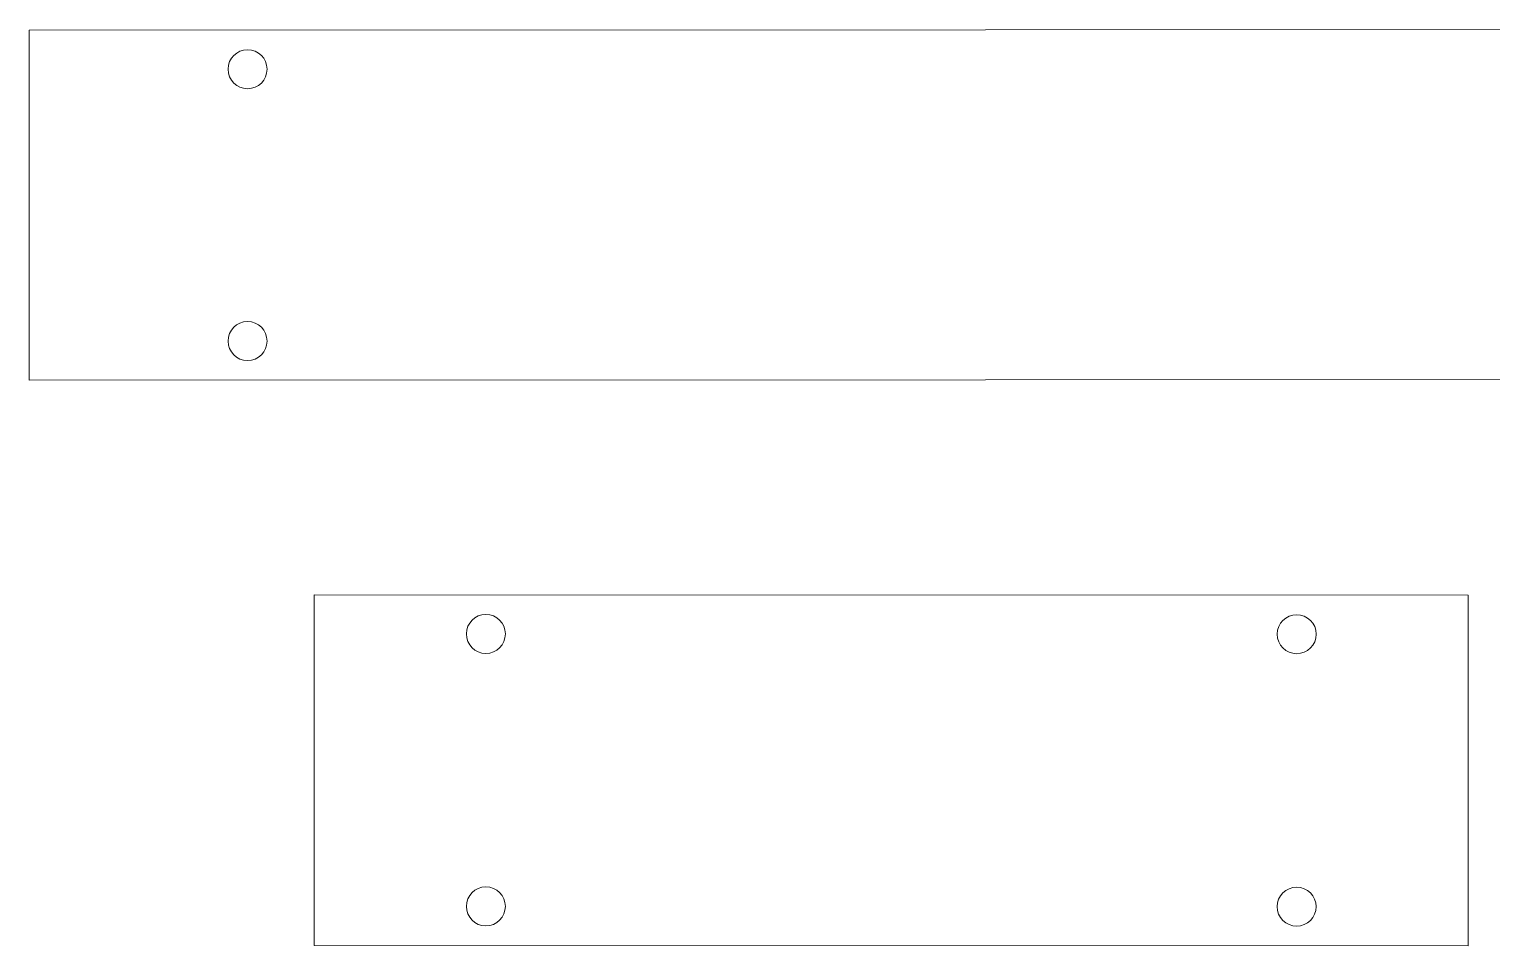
# Model space of a CAD drawing. Header units: centimetres. Extents: x 33 to 211, y -118 to 32.
# Drawn here: x 36.36 to 55.12, y -17.78 to -6.03 of the extents above; entities that cross this region are included whole.
import ezdxf

# ---------------------------------------------------------------- set-up
doc = ezdxf.new("R2010")
doc.units = ezdxf.units.CM
doc.header["$MEASUREMENT"] = 0
doc.layers.add('Layer 1', color=7, linetype='Continuous')

msp = doc.modelspace()

# ---------------------------------------------------------------- linework, layer by layer
at = {"layer": 'Layer 1', "lineweight": 9}
for points in [[(36.36155, -6.04136), (36.36155, -6.04136), (73.16129, -6.02827), (73.16129, -6.02827), (73.16129, -6.02827), (73.16103, -10.51517), (73.16103, -10.51517), (73.16103, -10.51517), (36.36129, -10.52827), (36.36129, -10.52827), (36.36129, -10.52827), (36.36155, -6.04136), (36.36155, -6.04136)], [(39.41139, -6.54083), (39.41139, -6.40276), (39.29946, -6.29083), (39.16139, -6.29083), (39.02332, -6.29083), (38.91139, -6.40276), (38.91139, -6.54083), (38.91139, -6.6789), (39.02332, -6.79083), (39.16139, -6.79083), (39.29946, -6.79083), (39.41139, -6.6789), (39.41139, -6.54083)], [(39.41119, -10.02683), (39.41119, -9.88876), (39.29926, -9.77683), (39.16119, -9.77683), (39.02311, -9.77683), (38.91119, -9.88876), (38.91119, -10.02683), (38.91119, -10.1649), (39.02311, -10.27683), (39.16118, -10.27683), (39.29926, -10.27683), (39.41118, -10.1649), (39.41119, -10.02683)], [(54.81608, -17.78077), (54.81608, -17.78077), (40.01767, -17.77553), (40.01767, -17.77553), (40.01767, -17.77553), (40.01767, -13.28077), (40.01767, -13.28077), (40.01767, -13.28077), (54.81767, -13.28602), (54.81767, -13.28602), (54.81767, -13.28602), (54.81608, -17.78077), (54.81608, -17.78077)], [(42.46767, -13.78193), (42.46767, -13.64386), (42.35575, -13.53193), (42.21767, -13.53193), (42.0796, -13.53193), (41.96767, -13.64386), (41.96767, -13.78193), (41.96767, -13.92), (42.0796, -14.03193), (42.21767, -14.03193), (42.35574, -14.03193), (42.46767, -13.92), (42.46767, -13.78193)], [(52.8675, -13.78562), (52.8675, -13.64755), (52.75557, -13.53562), (52.6175, -13.53562), (52.47943, -13.53562), (52.3675, -13.64755), (52.3675, -13.78562), (52.3675, -13.92369), (52.47942, -14.03562), (52.6175, -14.03562), (52.75557, -14.03562), (52.8675, -13.9237), (52.8675, -13.78562)], [(42.46767, -17.27593), (42.46767, -17.13786), (42.35575, -17.02593), (42.21767, -17.02593), (42.0796, -17.02593), (41.96767, -17.13786), (41.96767, -17.27593), (41.96767, -17.414), (42.0796, -17.52593), (42.21767, -17.52593), (42.35574, -17.52593), (42.46767, -17.414), (42.46767, -17.27593)], [(52.86625, -17.27962), (52.86625, -17.14155), (52.75432, -17.02962), (52.61625, -17.02962), (52.47818, -17.02962), (52.36625, -17.14155), (52.36625, -17.27962), (52.36625, -17.41769), (52.47818, -17.52962), (52.61625, -17.52962), (52.75432, -17.52962), (52.86625, -17.4177), (52.86625, -17.27962)]]:
    msp.add_open_spline(points, degree=3, knots=[0, 0, 0, 0, 0.25, 0.25, 0.25, 0.5, 0.5, 0.5, 0.75, 0.75, 0.75, 1, 1, 1, 1], dxfattribs=at)

doc.saveas('drawing.dxf')
